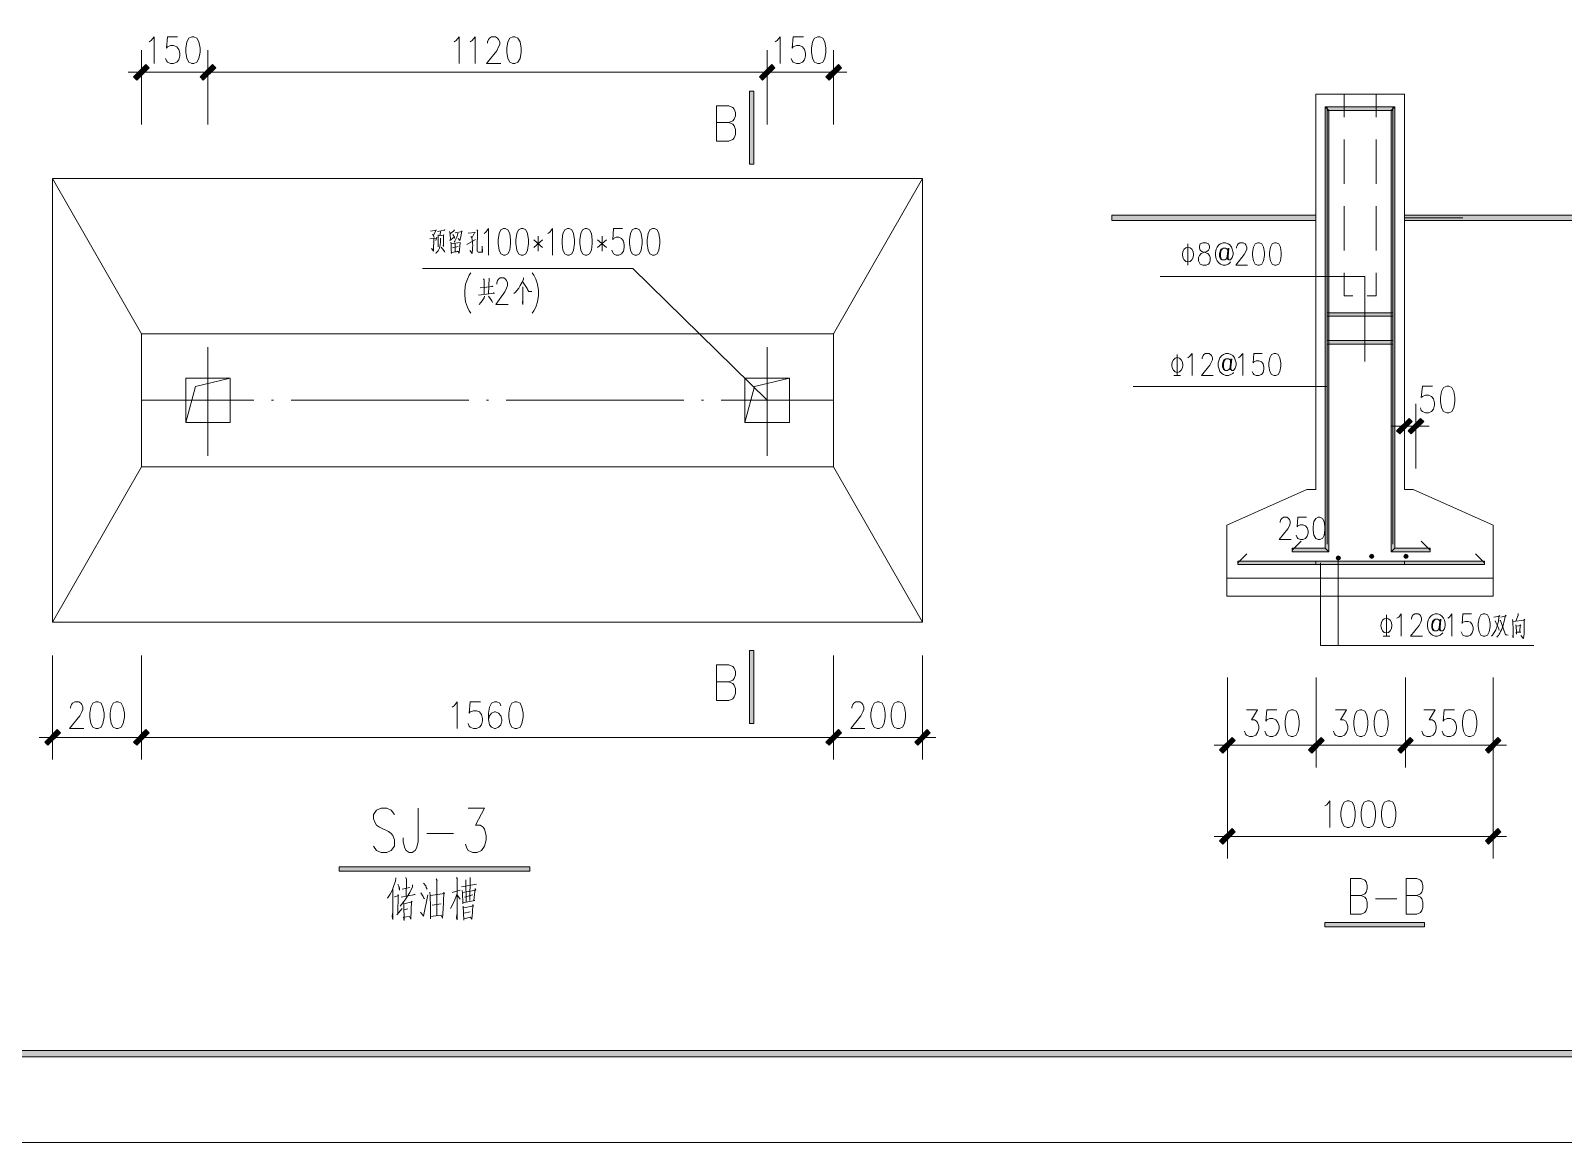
# Model space of a CAD drawing. Header units: millimetres. Extents: x 564 to 880, y 85 to 763.
# Drawn here: x 831.9 to 849.17, y 720.72 to 733.24 of the extents above; entities that cross this region are included whole.
import ezdxf

# ---------------------------------------------------------------- set-up
doc = ezdxf.new("R2010")
doc.units = ezdxf.units.MM

msp = doc.modelspace()

# ---------------------------------------------------------------- hatches: boundary and pattern name
h = msp.add_hatch(color=0)
h.dxf.hatch_style = 2
h.paths.add_polyline_path([(833.098, 732.687), (833.062, 732.722), (833.202, 732.862), (833.238, 732.827)])
h = msp.add_hatch(color=0)
h.dxf.hatch_style = 2
h.paths.add_polyline_path([(833.952, 732.862), (833.988, 732.827), (833.848, 732.687), (833.812, 732.722)])
h = msp.add_hatch(color=0)
h.dxf.hatch_style = 2
h.paths.add_polyline_path([(833.952, 732.862), (833.988, 732.827), (833.848, 732.687), (833.812, 732.722)])
h = msp.add_hatch(color=0)
h.dxf.hatch_style = 2
h.paths.add_polyline_path([(840.147, 732.687), (840.112, 732.722), (840.252, 732.862), (840.287, 732.827)])
h = msp.add_hatch(color=0)
h.dxf.hatch_style = 2
h.paths.add_polyline_path([(840.147, 732.687), (840.112, 732.722), (840.252, 732.862), (840.287, 732.827)])
h = msp.add_hatch(color=0)
h.dxf.hatch_style = 2
h.paths.add_polyline_path([(841.002, 732.862), (841.037, 732.827), (840.897, 732.687), (840.862, 732.722)])
h = msp.add_hatch(color=0)
h.dxf.hatch_style = 2
h.paths.add_polyline_path([(840.05, 731.74), (840, 731.74), (840, 732.561), (840.05, 732.561)])
h = msp.add_hatch(color=0)
h.dxf.hatch_style = 2
h.paths.add_polyline_path([(847.25, 732.385), (847.25, 732.345), (846.527, 732.345), (846.487, 732.385)])
h = msp.add_hatch(color=0)
h.dxf.hatch_style = 2
h.paths.add_polyline_path([(846.487, 732.385), (846.527, 732.345), (846.527, 727.373), (846.487, 727.413)])
h = msp.add_hatch(color=0)
h.dxf.hatch_style = 2
h.paths.add_polyline_path([(847.27, 732.385), (847.23, 732.345), (846.507, 732.345), (846.507, 732.385)])
h = msp.add_hatch(color=0)
h.dxf.hatch_style = 2
h.paths.add_polyline_path([(847.27, 727.413), (847.23, 727.373), (847.23, 732.345), (847.27, 732.385)])
h = msp.add_hatch(color=0)
h.dxf.hatch_style = 2
h.paths.add_polyline_path([(844.083, 731.105), (844.083, 731.165), (846.379, 731.165), (846.379, 731.105)])
h = msp.add_hatch(color=0)
h.dxf.hatch_style = 2
h.paths.add_polyline_path([(847.379, 731.105), (847.379, 731.165), (851.931, 731.165), (851.931, 731.105)])
h = msp.add_hatch(color=0)
h.dxf.hatch_style = 2
h.paths.add_polyline_path([(846.507, 730.027), (846.507, 730.067), (847.25, 730.067), (847.25, 730.027)])
h = msp.add_hatch(color=0)
h.dxf.hatch_style = 2
h.paths.add_polyline_path([(846.507, 729.713), (846.507, 729.754), (847.25, 729.754), (847.25, 729.713)])
h = msp.add_hatch(color=0)
h.dxf.hatch_style = 2
h.paths.add_polyline_path([(847.326, 728.701), (847.291, 728.736), (847.431, 728.876), (847.466, 728.841)])
h = msp.add_hatch(color=0)
h.dxf.hatch_style = 2
h.paths.add_polyline_path([(847.56, 728.876), (847.596, 728.841), (847.455, 728.701), (847.42, 728.736)])
h = msp.add_hatch(color=0)
h.dxf.hatch_style = 2
h.paths.add_polyline_path([(846.487, 727.413), (846.527, 727.373), (846.113, 727.373), (846.113, 727.413)])
h = msp.add_hatch(color=0)
h.dxf.hatch_style = 2
h.paths.add_polyline_path([(847.668, 727.413), (847.668, 727.373), (847.23, 727.373), (847.27, 727.413)])
h = msp.add_hatch(color=0)
h.dxf.hatch_style = 2
h.paths.add_polyline_path([(845.503, 727.23), (845.503, 727.269), (847.379, 727.269), (847.379, 727.23)])
h = msp.add_hatch(color=0)
h.dxf.hatch_style = 2
h.paths.add_polyline_path([(846.379, 727.23), (846.379, 727.269), (848.28, 727.269), (848.28, 727.23)])
h = msp.add_hatch(color=0)
h.dxf.hatch_style = 2
h.paths.add_polyline_path([(846.616, 727.322), (846.609, 727.304), (846.633, 727.304)])
h = msp.add_hatch(color=0)
h.dxf.hatch_style = 2
h.paths.add_polyline_path([(846.609, 727.304), (846.616, 727.286), (846.634, 727.303)])
h = msp.add_hatch(color=0)
h.dxf.hatch_style = 2
h.paths.add_polyline_path([(846.634, 727.329), (846.616, 727.322), (846.634, 727.304)])
h = msp.add_hatch(color=0)
h.dxf.hatch_style = 2
h.paths.add_polyline_path([(846.616, 727.286), (846.634, 727.279), (846.634, 727.303)])
h = msp.add_hatch(color=0)
h.dxf.hatch_style = 2
h.paths.add_polyline_path([(846.651, 727.322), (846.634, 727.329), (846.634, 727.304)])
h = msp.add_hatch(color=0)
h.dxf.hatch_style = 2
h.paths.add_polyline_path([(846.659, 727.304), (846.651, 727.322), (846.634, 727.304)])
h = msp.add_hatch(color=0)
h.dxf.hatch_style = 2
h.paths.add_polyline_path([(846.651, 727.286), (846.659, 727.304), (846.634, 727.304)])
h = msp.add_hatch(color=0)
h.dxf.hatch_style = 2
h.paths.add_polyline_path([(846.634, 727.279), (846.651, 727.286), (846.634, 727.303)])
h = msp.add_hatch(color=0)
h.dxf.hatch_style = 2
h.paths.add_polyline_path([(846.992, 727.34), (846.985, 727.323), (847.01, 727.323)])
h = msp.add_hatch(color=0)
h.dxf.hatch_style = 2
h.paths.add_polyline_path([(846.985, 727.323), (846.992, 727.305), (847.01, 727.322)])
h = msp.add_hatch(color=0)
h.dxf.hatch_style = 2
h.paths.add_polyline_path([(847.01, 727.348), (846.992, 727.34), (847.01, 727.323)])
h = msp.add_hatch(color=0)
h.dxf.hatch_style = 2
h.paths.add_polyline_path([(846.992, 727.305), (847.01, 727.298), (847.01, 727.322)])
h = msp.add_hatch(color=0)
h.dxf.hatch_style = 2
h.paths.add_polyline_path([(847.027, 727.34), (847.01, 727.348), (847.01, 727.323)])
h = msp.add_hatch(color=0)
h.dxf.hatch_style = 2
h.paths.add_polyline_path([(847.035, 727.323), (847.027, 727.34), (847.01, 727.323)])
h = msp.add_hatch(color=0)
h.dxf.hatch_style = 2
h.paths.add_polyline_path([(847.027, 727.305), (847.035, 727.323), (847.01, 727.323)])
h = msp.add_hatch(color=0)
h.dxf.hatch_style = 2
h.paths.add_polyline_path([(847.01, 727.298), (847.027, 727.305), (847.01, 727.322)])
h = msp.add_hatch(color=0)
h.dxf.hatch_style = 2
h.paths.add_polyline_path([(847.378, 727.34), (847.371, 727.323), (847.395, 727.323)])
h = msp.add_hatch(color=0)
h.dxf.hatch_style = 2
h.paths.add_polyline_path([(847.371, 727.323), (847.378, 727.305), (847.395, 727.322)])
h = msp.add_hatch(color=0)
h.dxf.hatch_style = 2
h.paths.add_polyline_path([(847.396, 727.348), (847.378, 727.34), (847.395, 727.323)])
h = msp.add_hatch(color=0)
h.dxf.hatch_style = 2
h.paths.add_polyline_path([(847.378, 727.305), (847.396, 727.298), (847.396, 727.322)])
h = msp.add_hatch(color=0)
h.dxf.hatch_style = 2
h.paths.add_polyline_path([(847.414, 727.34), (847.396, 727.348), (847.396, 727.323)])
h = msp.add_hatch(color=0)
h.dxf.hatch_style = 2
h.paths.add_polyline_path([(847.421, 727.323), (847.414, 727.34), (847.396, 727.323)])
h = msp.add_hatch(color=0)
h.dxf.hatch_style = 2
h.paths.add_polyline_path([(847.414, 727.305), (847.421, 727.323), (847.396, 727.323)])
h = msp.add_hatch(color=0)
h.dxf.hatch_style = 2
h.paths.add_polyline_path([(847.396, 727.298), (847.414, 727.305), (847.396, 727.322)])
h = msp.add_hatch(color=0)
h.dxf.hatch_style = 2
h.paths.add_polyline_path([(840.05, 725.441), (840, 725.441), (840, 726.262), (840.05, 726.262)])
h = msp.add_hatch(color=0)
h.dxf.hatch_style = 2
h.paths.add_polyline_path([(832.203, 725.37), (832.238, 725.335), (832.098, 725.195), (832.062, 725.23)])
h = msp.add_hatch(color=0)
h.dxf.hatch_style = 2
h.paths.add_polyline_path([(833.202, 725.37), (833.238, 725.335), (833.098, 725.195), (833.062, 725.23)])
h = msp.add_hatch(color=0)
h.dxf.hatch_style = 2
h.paths.add_polyline_path([(833.098, 725.195), (833.062, 725.23), (833.202, 725.37), (833.238, 725.335)])
h = msp.add_hatch(color=0)
h.dxf.hatch_style = 2
h.paths.add_polyline_path([(840.897, 725.195), (840.862, 725.23), (841.002, 725.37), (841.037, 725.335)])
h = msp.add_hatch(color=0)
h.dxf.hatch_style = 2
h.paths.add_polyline_path([(841.002, 725.37), (841.037, 725.335), (840.897, 725.195), (840.862, 725.23)])
h = msp.add_hatch(color=0)
h.dxf.hatch_style = 2
h.paths.add_polyline_path([(841.897, 725.195), (841.862, 725.23), (842.002, 725.37), (842.037, 725.335)])
h = msp.add_hatch(color=0)
h.dxf.hatch_style = 2
h.paths.add_polyline_path([(845.437, 725.282), (845.472, 725.247), (845.332, 725.107), (845.297, 725.142)])
h = msp.add_hatch(color=0)
h.dxf.hatch_style = 2
h.paths.add_polyline_path([(846.334, 725.107), (846.299, 725.142), (846.439, 725.282), (846.474, 725.247)])
h = msp.add_hatch(color=0)
h.dxf.hatch_style = 2
h.paths.add_polyline_path([(846.439, 725.282), (846.474, 725.247), (846.334, 725.107), (846.299, 725.142)])
h = msp.add_hatch(color=0)
h.dxf.hatch_style = 2
h.paths.add_polyline_path([(847.442, 725.282), (847.478, 725.247), (847.338, 725.107), (847.303, 725.142)])
h = msp.add_hatch(color=0)
h.dxf.hatch_style = 2
h.paths.add_polyline_path([(847.338, 725.107), (847.303, 725.142), (847.442, 725.282), (847.478, 725.247)])
h = msp.add_hatch(color=0)
h.dxf.hatch_style = 2
h.paths.add_polyline_path([(848.326, 725.107), (848.291, 725.142), (848.431, 725.282), (848.466, 725.247)])
h = msp.add_hatch(color=0)
h.dxf.hatch_style = 2
h.paths.add_polyline_path([(845.437, 724.255), (845.472, 724.22), (845.332, 724.08), (845.297, 724.116)])
h = msp.add_hatch(color=0)
h.dxf.hatch_style = 2
h.paths.add_polyline_path([(848.326, 724.08), (848.291, 724.116), (848.431, 724.255), (848.466, 724.22)])
h = msp.add_hatch(color=0)
h.dxf.hatch_style = 2
h.paths.add_polyline_path([(835.379, 723.776), (835.379, 723.826), (837.526, 723.826), (837.526, 723.776)])
h = msp.add_hatch(color=0)
h.dxf.hatch_style = 2
h.paths.add_polyline_path([(846.483, 723.147), (846.483, 723.197), (847.606, 723.197), (847.606, 723.147)])
h = msp.add_hatch(color=0)
h.dxf.hatch_style = 2
h.paths.add_polyline_path([(822.943, 721.686), (823.014, 721.756), (878.839, 721.756), (878.908, 721.686)])

# ---------------------------------------------------------------- linework, layer by layer
at = {"color": 0, "lineweight": 0}
for points in [[(820.479, 720.721), (879.873, 720.721), (879.873, 762.718), (820.479, 762.718)], [(833.719, 733.175), (833.685, 733.16), (833.662, 733.117), (833.651, 733.046), (833.651, 733.003), (833.662, 732.932), (833.685, 732.889), (833.719, 732.875), (833.742, 732.875), (833.776, 732.889), (833.799, 732.932), (833.811, 733.003), (833.811, 733.046), (833.799, 733.117), (833.776, 733.16), (833.742, 733.175)], [(837.335, 733.175), (837.301, 733.16), (837.278, 733.117), (837.267, 733.046), (837.267, 733.003), (837.278, 732.932), (837.301, 732.889), (837.335, 732.875), (837.358, 732.875), (837.393, 732.889), (837.416, 732.932), (837.427, 733.003), (837.427, 733.046), (837.416, 733.117), (837.393, 733.16), (837.358, 733.175)], [(840.769, 733.175), (840.734, 733.16), (840.711, 733.117), (840.7, 733.046), (840.7, 733.003), (840.711, 732.932), (840.734, 732.889), (840.769, 732.875), (840.792, 732.875), (840.826, 732.889), (840.848, 732.932), (840.86, 733.003), (840.86, 733.046), (840.848, 733.117), (840.826, 733.16), (840.792, 733.175)], [(833.098, 732.687), (833.062, 732.722), (833.202, 732.862), (833.238, 732.827)], [(833.952, 732.862), (833.988, 732.827), (833.848, 732.687), (833.812, 732.722)], [(833.952, 732.862), (833.988, 732.827), (833.848, 732.687), (833.812, 732.722)], [(840.147, 732.687), (840.112, 732.722), (840.252, 732.862), (840.287, 732.827)], [(840.147, 732.687), (840.112, 732.722), (840.252, 732.862), (840.287, 732.827)], [(841.002, 732.862), (841.037, 732.827), (840.897, 732.687), (840.862, 732.722)], [(840.05, 731.74), (840, 731.74), (840, 732.561), (840.05, 732.561)], [(847.25, 732.385), (847.25, 732.345), (846.527, 732.345), (846.487, 732.385)], [(846.487, 732.385), (846.527, 732.345), (846.527, 727.373), (846.487, 727.413)], [(847.27, 732.385), (847.23, 732.345), (846.507, 732.345), (846.507, 732.385)], [(847.27, 727.413), (847.23, 727.373), (847.23, 732.345), (847.27, 732.385)], [(844.083, 731.105), (844.083, 731.165), (846.379, 731.165), (846.379, 731.105)], [(847.379, 731.105), (847.379, 731.165), (851.931, 731.165), (851.931, 731.105)], [(837.23, 731.016), (837.2, 731.002), (837.18, 730.959), (837.17, 730.888), (837.17, 730.845), (837.18, 730.773), (837.2, 730.73), (837.23, 730.716), (837.25, 730.716), (837.28, 730.73), (837.3, 730.773), (837.31, 730.845), (837.31, 730.888), (837.3, 730.959), (837.28, 731.002), (837.25, 731.016)], [(837.43, 731.016), (837.4, 731.002), (837.38, 730.959), (837.37, 730.888), (837.37, 730.845), (837.38, 730.773), (837.4, 730.73), (837.43, 730.716), (837.45, 730.716), (837.48, 730.73), (837.5, 730.773), (837.51, 730.845), (837.51, 730.888), (837.5, 730.959), (837.48, 731.002), (837.45, 731.016)], [(837.95, 731.016), (837.92, 731.002), (837.9, 730.959), (837.89, 730.888), (837.89, 730.845), (837.9, 730.773), (837.92, 730.73), (837.95, 730.716), (837.97, 730.716), (838, 730.73), (838.02, 730.773), (838.03, 730.845), (838.03, 730.888), (838.02, 730.959), (838, 731.002), (837.97, 731.016)], [(838.15, 731.016), (838.12, 731.002), (838.1, 730.959), (838.09, 730.888), (838.09, 730.845), (838.1, 730.773), (838.12, 730.73), (838.15, 730.716), (838.17, 730.716), (838.2, 730.73), (838.22, 730.773), (838.23, 730.845), (838.23, 730.888), (838.22, 730.959), (838.2, 731.002), (838.17, 731.016)], [(838.71, 731.016), (838.68, 731.002), (838.66, 730.959), (838.65, 730.888), (838.65, 730.845), (838.66, 730.773), (838.68, 730.73), (838.71, 730.716), (838.73, 730.716), (838.76, 730.73), (838.78, 730.773), (838.79, 730.845), (838.79, 730.888), (838.78, 730.959), (838.76, 731.002), (838.73, 731.016)], [(838.91, 731.016), (838.88, 731.002), (838.86, 730.959), (838.85, 730.888), (838.85, 730.845), (838.86, 730.773), (838.88, 730.73), (838.91, 730.716), (838.93, 730.716), (838.96, 730.73), (838.98, 730.773), (838.99, 730.845), (838.99, 730.888), (838.98, 730.959), (838.96, 731.002), (838.93, 731.016)], [(845.107, 730.853), (845.078, 730.842), (845.069, 730.818), (845.069, 730.794), (845.078, 730.77), (845.097, 730.758), (845.135, 730.746), (845.164, 730.735), (845.183, 730.711), (845.192, 730.687), (845.192, 730.651), (845.183, 730.627), (845.173, 730.615), (845.145, 730.604), (845.107, 730.604), (845.078, 730.615), (845.069, 730.627), (845.059, 730.651), (845.059, 730.687), (845.069, 730.711), (845.088, 730.735), (845.116, 730.746), (845.154, 730.758), (845.173, 730.77), (845.183, 730.794), (845.183, 730.818), (845.173, 730.842), (845.145, 730.853)], [(845.726, 730.853), (845.697, 730.842), (845.678, 730.806), (845.669, 730.746), (845.669, 730.711), (845.678, 730.651), (845.697, 730.615), (845.726, 730.604), (845.745, 730.604), (845.773, 730.615), (845.792, 730.651), (845.802, 730.711), (845.802, 730.746), (845.792, 730.806), (845.773, 730.842), (845.745, 730.853)], [(845.916, 730.853), (845.888, 730.842), (845.869, 730.806), (845.859, 730.746), (845.859, 730.711), (845.869, 730.651), (845.888, 730.615), (845.916, 730.604), (845.935, 730.604), (845.964, 730.615), (845.983, 730.651), (845.992, 730.711), (845.992, 730.746), (845.983, 730.806), (845.964, 730.842), (845.935, 730.853)], [(846.507, 730.027), (846.507, 730.067), (847.25, 730.067), (847.25, 730.027)], [(846.507, 729.713), (846.507, 729.754), (847.25, 729.754), (847.25, 729.713)], [(845.91, 729.608), (845.882, 729.596), (845.863, 729.56), (845.853, 729.501), (845.853, 729.465), (845.863, 729.405), (845.882, 729.37), (845.91, 729.358), (845.929, 729.358), (845.958, 729.37), (845.977, 729.405), (845.987, 729.465), (845.987, 729.501), (845.977, 729.56), (845.958, 729.596), (845.929, 729.608)], [(847.855, 729.239), (847.82, 729.224), (847.798, 729.181), (847.786, 729.11), (847.786, 729.067), (847.798, 728.996), (847.82, 728.953), (847.855, 728.939), (847.878, 728.939), (847.912, 728.953), (847.935, 728.996), (847.946, 729.067), (847.946, 729.11), (847.935, 729.181), (847.912, 729.224), (847.878, 729.239)], [(847.326, 728.701), (847.291, 728.736), (847.431, 728.876), (847.466, 728.841)], [(847.56, 728.876), (847.596, 728.841), (847.455, 728.701), (847.42, 728.736)], [(846.407, 727.762), (846.379, 727.75), (846.36, 727.715), (846.35, 727.655), (846.35, 727.619), (846.36, 727.56), (846.379, 727.524), (846.407, 727.512), (846.426, 727.512), (846.455, 727.524), (846.474, 727.56), (846.484, 727.619), (846.484, 727.655), (846.474, 727.715), (846.455, 727.75), (846.426, 727.762)], [(846.487, 727.413), (846.527, 727.373), (846.113, 727.373), (846.113, 727.413)], [(847.668, 727.413), (847.668, 727.373), (847.23, 727.373), (847.27, 727.413)], [(845.503, 727.23), (845.503, 727.269), (847.379, 727.269), (847.379, 727.23)], [(846.379, 727.23), (846.379, 727.269), (848.28, 727.269), (848.28, 727.23)], [(846.616, 727.322), (846.609, 727.304), (846.633, 727.304)], [(846.609, 727.304), (846.616, 727.286), (846.634, 727.303)], [(846.634, 727.329), (846.616, 727.322), (846.634, 727.304)], [(846.616, 727.286), (846.634, 727.279), (846.634, 727.303)], [(846.651, 727.322), (846.634, 727.329), (846.634, 727.304)], [(846.659, 727.304), (846.651, 727.322), (846.634, 727.304)], [(846.651, 727.286), (846.659, 727.304), (846.634, 727.304)], [(846.634, 727.279), (846.651, 727.286), (846.634, 727.303)], [(846.992, 727.34), (846.985, 727.323), (847.01, 727.323)], [(846.985, 727.323), (846.992, 727.305), (847.01, 727.322)], [(847.01, 727.348), (846.992, 727.34), (847.01, 727.323)], [(846.992, 727.305), (847.01, 727.298), (847.01, 727.322)], [(847.027, 727.34), (847.01, 727.348), (847.01, 727.323)], [(847.035, 727.323), (847.027, 727.34), (847.01, 727.323)], [(847.027, 727.305), (847.035, 727.323), (847.01, 727.323)], [(847.01, 727.298), (847.027, 727.305), (847.01, 727.322)], [(847.378, 727.34), (847.371, 727.323), (847.395, 727.323)], [(847.371, 727.323), (847.378, 727.305), (847.395, 727.322)], [(847.396, 727.348), (847.378, 727.34), (847.395, 727.323)], [(847.378, 727.305), (847.396, 727.298), (847.396, 727.322)], [(847.414, 727.34), (847.396, 727.348), (847.396, 727.323)], [(847.421, 727.323), (847.414, 727.34), (847.396, 727.323)], [(847.414, 727.305), (847.421, 727.323), (847.396, 727.323)], [(847.396, 727.298), (847.414, 727.305), (847.396, 727.322)], [(848.266, 726.674), (848.238, 726.662), (848.219, 726.626), (848.209, 726.567), (848.209, 726.531), (848.219, 726.471), (848.238, 726.436), (848.266, 726.424), (848.285, 726.424), (848.314, 726.436), (848.333, 726.471), (848.343, 726.531), (848.343, 726.567), (848.333, 726.626), (848.314, 726.662), (848.285, 726.674)], [(840.05, 725.441), (840, 725.441), (840, 726.262), (840.05, 726.262)], [(832.639, 725.683), (832.604, 725.668), (832.581, 725.625), (832.57, 725.554), (832.57, 725.511), (832.581, 725.44), (832.604, 725.397), (832.639, 725.383), (832.662, 725.383), (832.696, 725.397), (832.718, 725.44), (832.73, 725.511), (832.73, 725.554), (832.718, 725.625), (832.696, 725.668), (832.662, 725.683)], [(832.867, 725.683), (832.833, 725.668), (832.81, 725.625), (832.799, 725.554), (832.799, 725.511), (832.81, 725.44), (832.833, 725.397), (832.867, 725.383), (832.89, 725.383), (832.924, 725.397), (832.947, 725.44), (832.959, 725.511), (832.959, 725.554), (832.947, 725.625), (832.924, 725.668), (832.89, 725.683)], [(837.358, 725.683), (837.324, 725.668), (837.301, 725.625), (837.29, 725.554), (837.29, 725.511), (837.301, 725.44), (837.324, 725.397), (837.358, 725.383), (837.381, 725.383), (837.416, 725.397), (837.438, 725.44), (837.45, 725.511), (837.45, 725.554), (837.438, 725.625), (837.416, 725.668), (837.381, 725.683)], [(841.438, 725.683), (841.404, 725.668), (841.381, 725.625), (841.369, 725.554), (841.369, 725.511), (841.381, 725.44), (841.404, 725.397), (841.438, 725.383), (841.461, 725.383), (841.495, 725.397), (841.518, 725.44), (841.529, 725.511), (841.529, 725.554), (841.518, 725.625), (841.495, 725.668), (841.461, 725.683)], [(841.666, 725.683), (841.632, 725.668), (841.609, 725.625), (841.598, 725.554), (841.598, 725.511), (841.609, 725.44), (841.632, 725.397), (841.666, 725.383), (841.689, 725.383), (841.724, 725.397), (841.747, 725.44), (841.758, 725.511), (841.758, 725.554), (841.747, 725.625), (841.724, 725.668), (841.689, 725.683)], [(846.103, 725.595), (846.068, 725.58), (846.045, 725.537), (846.034, 725.466), (846.034, 725.423), (846.045, 725.352), (846.068, 725.309), (846.103, 725.294), (846.125, 725.294), (846.16, 725.309), (846.183, 725.352), (846.194, 725.423), (846.194, 725.466), (846.183, 725.537), (846.16, 725.58), (846.125, 725.595)], [(846.877, 725.595), (846.842, 725.58), (846.82, 725.537), (846.808, 725.466), (846.808, 725.423), (846.82, 725.352), (846.842, 725.309), (846.877, 725.294), (846.9, 725.294), (846.934, 725.309), (846.957, 725.352), (846.968, 725.423), (846.968, 725.466), (846.957, 725.537), (846.934, 725.58), (846.9, 725.595)], [(847.105, 725.595), (847.071, 725.58), (847.048, 725.537), (847.037, 725.466), (847.037, 725.423), (847.048, 725.352), (847.071, 725.309), (847.105, 725.294), (847.128, 725.294), (847.163, 725.309), (847.186, 725.352), (847.197, 725.423), (847.197, 725.466), (847.186, 725.537), (847.163, 725.58), (847.128, 725.595)], [(848.102, 725.595), (848.067, 725.58), (848.044, 725.537), (848.033, 725.466), (848.033, 725.423), (848.044, 725.352), (848.067, 725.309), (848.102, 725.294), (848.124, 725.294), (848.159, 725.309), (848.182, 725.352), (848.193, 725.423), (848.193, 725.466), (848.182, 725.537), (848.159, 725.58), (848.124, 725.595)], [(832.203, 725.37), (832.238, 725.335), (832.098, 725.195), (832.062, 725.23)], [(833.202, 725.37), (833.238, 725.335), (833.098, 725.195), (833.062, 725.23)], [(833.098, 725.195), (833.062, 725.23), (833.202, 725.37), (833.238, 725.335)], [(840.897, 725.195), (840.862, 725.23), (841.002, 725.37), (841.037, 725.335)], [(841.002, 725.37), (841.037, 725.335), (840.897, 725.195), (840.862, 725.23)], [(841.897, 725.195), (841.862, 725.23), (842.002, 725.37), (842.037, 725.335)], [(845.437, 725.282), (845.472, 725.247), (845.332, 725.107), (845.297, 725.142)], [(846.334, 725.107), (846.299, 725.142), (846.439, 725.282), (846.474, 725.247)], [(846.439, 725.282), (846.474, 725.247), (846.334, 725.107), (846.299, 725.142)], [(847.442, 725.282), (847.478, 725.247), (847.338, 725.107), (847.303, 725.142)], [(847.338, 725.107), (847.303, 725.142), (847.442, 725.282), (847.478, 725.247)], [(848.326, 725.107), (848.291, 725.142), (848.431, 725.282), (848.466, 725.247)], [(846.733, 724.568), (846.699, 724.553), (846.676, 724.511), (846.664, 724.439), (846.664, 724.396), (846.676, 724.325), (846.699, 724.282), (846.733, 724.268), (846.756, 724.268), (846.79, 724.282), (846.813, 724.325), (846.825, 724.396), (846.825, 724.439), (846.813, 724.511), (846.79, 724.553), (846.756, 724.568)], [(846.962, 724.568), (846.927, 724.553), (846.904, 724.511), (846.893, 724.439), (846.893, 724.396), (846.904, 724.325), (846.927, 724.282), (846.962, 724.268), (846.985, 724.268), (847.019, 724.282), (847.041, 724.325), (847.053, 724.396), (847.053, 724.439), (847.041, 724.511), (847.019, 724.553), (846.985, 724.568)], [(847.19, 724.568), (847.156, 724.553), (847.133, 724.511), (847.122, 724.439), (847.122, 724.396), (847.133, 724.325), (847.156, 724.282), (847.19, 724.268), (847.213, 724.268), (847.247, 724.282), (847.27, 724.325), (847.281, 724.396), (847.281, 724.439), (847.27, 724.511), (847.247, 724.553), (847.213, 724.568)], [(845.437, 724.255), (845.472, 724.22), (845.332, 724.08), (845.297, 724.116)], [(848.326, 724.08), (848.291, 724.116), (848.431, 724.255), (848.466, 724.22)], [(835.379, 723.776), (835.379, 723.826), (837.526, 723.826), (837.526, 723.776)], [(846.483, 723.147), (846.483, 723.197), (847.606, 723.197), (847.606, 723.147)], [(822.943, 721.686), (823.014, 721.756), (878.839, 721.756), (878.908, 721.686)]]:
    msp.add_lwpolyline(points, close=True, dxfattribs=at)
for points in [[(833.239, 733.117), (833.262, 733.132), (833.296, 733.175), (833.296, 732.875)], [(833.559, 733.175), (833.445, 733.175), (833.434, 733.046), (833.445, 733.06), (833.479, 733.075), (833.513, 733.075), (833.548, 733.06), (833.571, 733.032), (833.582, 732.989), (833.582, 732.96), (833.571, 732.917), (833.548, 732.889), (833.513, 732.875), (833.479, 732.875), (833.445, 732.889), (833.434, 732.903), (833.422, 732.932)], [(836.673, 733.117), (836.695, 733.132), (836.73, 733.175), (836.73, 732.875)], [(836.856, 733.117), (836.878, 733.132), (836.912, 733.175), (836.912, 732.875)], [(837.05, 733.103), (837.05, 733.117), (837.061, 733.146), (837.072, 733.16), (837.095, 733.175), (837.141, 733.175), (837.164, 733.16), (837.175, 733.146), (837.187, 733.117), (837.187, 733.089), (837.175, 733.06), (837.153, 733.017), (837.038, 732.875), (837.198, 732.875)], [(840.289, 733.117), (840.311, 733.132), (840.346, 733.175), (840.346, 732.875)], [(840.609, 733.175), (840.494, 733.175), (840.483, 733.046), (840.494, 733.06), (840.529, 733.075), (840.563, 733.075), (840.597, 733.06), (840.62, 733.032), (840.632, 732.989), (840.632, 732.96), (840.62, 732.917), (840.597, 732.889), (840.563, 732.875), (840.529, 732.875), (840.494, 732.889), (840.483, 732.903), (840.471, 732.932)], [(833.15, 732.187), (833.15, 733.024)], [(833.9, 732.187), (833.9, 733.024)], [(833.9, 732.187), (833.9, 733.024)], [(840.199, 732.187), (840.199, 733.024)], [(840.199, 732.187), (840.199, 733.024)], [(840.949, 732.187), (840.949, 733.024)], [(833, 732.775), (833.3, 732.775)], [(833.15, 732.775), (833.9, 732.775)], [(834.05, 732.775), (833.75, 732.775)], [(834.05, 732.775), (833.75, 732.775)], [(833.901, 732.775), (840.198, 732.775)], [(833.901, 732.775), (833.902, 732.775)], [(840.05, 732.775), (840.349, 732.775)], [(840.05, 732.775), (840.349, 732.775)], [(840.198, 732.775), (840.197, 732.775)], [(840.199, 732.775), (840.949, 732.775)], [(841.099, 732.775), (840.799, 732.775)], [(840.95, 732.775), (840.952, 732.775)], [(846.379, 732.527), (846.379, 728.074)], [(846.379, 732.527), (846.379, 728.074)], [(846.379, 732.527), (847.379, 732.527)], [(846.379, 732.527), (847.379, 732.527)], [(846.699, 732.527), (846.699, 732.268)], [(847.059, 732.527), (847.059, 732.268)], [(847.379, 732.527), (847.379, 728.074)], [(847.379, 732.527), (847.379, 728.074)], [(839.631, 731.999), (839.631, 732.399), (839.768, 732.399), (839.814, 732.38), (839.829, 732.361), (839.844, 732.322), (839.844, 732.285), (839.829, 732.247), (839.814, 732.227), (839.768, 732.208)], [(846.507, 732.365), (846.507, 727.459)], [(847.25, 732.365), (847.25, 727.459)], [(839.631, 732.208), (839.768, 732.208), (839.814, 732.189), (839.829, 732.17), (839.844, 732.132), (839.844, 732.075), (839.829, 732.037), (839.814, 732.018), (839.768, 731.999), (839.631, 731.999)], [(846.699, 732.017), (846.699, 731.517)], [(847.059, 732.017), (847.059, 731.517)], [(841.949, 731.58), (832.15, 731.58)], [(832.15, 731.58), (832.15, 726.581)], [(833.15, 729.83), (832.15, 731.58)], [(840.949, 729.83), (841.949, 731.58)], [(841.949, 726.581), (841.949, 731.58)], [(846.699, 731.267), (846.699, 730.766)], [(847.059, 731.267), (847.059, 730.766)], [(847.379, 731.135), (848.035, 731.135)], [(836.399, 730.898), (836.473, 730.907)], [(836.409, 730.985), (836.473, 730.995), (836.47, 731), (836.442, 730.936)], [(836.445, 730.905), (836.443, 730.761), (836.42, 730.789), (836.443, 730.768)], [(836.43, 730.952), (836.445, 730.926), (836.447, 730.915)], [(836.48, 730.917), (836.466, 730.879)], [(836.521, 730.905), (836.519, 730.86), (836.517, 730.832), (836.514, 730.811), (836.509, 730.792), (836.503, 730.778), (836.493, 730.764), (836.483, 730.752), (836.473, 730.74), (836.466, 730.735)], [(836.486, 730.983), (836.57, 730.997), (836.566, 731), (836.557, 730.995)], [(836.493, 730.943), (836.495, 730.926), (836.495, 730.808), (836.493, 730.82), (836.495, 730.827)], [(836.495, 730.931), (836.498, 730.931), (836.559, 730.941), (836.554, 730.945), (836.553, 730.813), (836.549, 730.823), (836.553, 730.837)], [(836.517, 730.988), (836.521, 730.974), (836.514, 730.934)], [(836.676, 731.002), (836.67, 730.99), (836.628, 730.957), (836.623, 730.983), (836.628, 730.96), (836.632, 730.884), (836.627, 730.879), (836.675, 730.919)], [(836.66, 730.948), (836.676, 730.919), (836.678, 730.912), (836.68, 730.903)], [(836.714, 730.964), (836.716, 730.955), (836.703, 730.919), (836.693, 730.896), (836.683, 730.874), (836.675, 730.86)], [(836.686, 730.966), (836.766, 730.981), (836.761, 730.988), (836.756, 730.962), (836.749, 730.926), (836.746, 730.907), (836.741, 730.891), (836.738, 730.882), (836.736, 730.879), (836.718, 730.903), (836.736, 730.882)], [(836.817, 730.834), (836.916, 730.891)], [(836.83, 730.962), (836.911, 730.969), (836.906, 730.974), (836.873, 730.907), (836.868, 730.917), (836.863, 730.926)], [(836.873, 730.907), (836.876, 730.891), (836.881, 730.867), (836.881, 730.846), (836.883, 730.825), (836.881, 730.801), (836.881, 730.782), (836.88, 730.766), (836.878, 730.749), (836.876, 730.737), (836.875, 730.733), (836.852, 730.768), (836.875, 730.737)], [(836.931, 731.002), (836.939, 730.99), (836.938, 730.993), (836.933, 730.787), (836.933, 730.77), (836.934, 730.759), (836.938, 730.754), (836.943, 730.749), (836.953, 730.747), (836.982, 730.749), (836.989, 730.749), (836.992, 730.752), (836.989, 730.818), (836.989, 730.749)], [(837.011, 730.959), (837.031, 730.973), (837.06, 731.016), (837.06, 730.716)], [(837.57, 730.888), (837.67, 730.802)], [(837.67, 730.888), (837.57, 730.802)], [(837.62, 730.93), (837.62, 730.759)], [(837.73, 730.959), (837.75, 730.973), (837.78, 731.016), (837.78, 730.716)], [(838.29, 730.888), (838.39, 730.802)], [(838.39, 730.888), (838.29, 730.802)], [(838.34, 730.93), (838.34, 730.759)], [(838.57, 731.016), (838.47, 731.016), (838.46, 730.888), (838.47, 730.902), (838.5, 730.916), (838.53, 730.916), (838.56, 730.902), (838.58, 730.873), (838.59, 730.83), (838.59, 730.802), (838.58, 730.759), (838.56, 730.73), (838.53, 730.716), (838.5, 730.716), (838.47, 730.73), (838.46, 730.745), (838.45, 730.773)], [(836.527, 730.806), (836.557, 730.768), (836.564, 730.756), (836.567, 730.747), (836.556, 730.77)], [(836.635, 730.86), (836.64, 730.844), (836.642, 730.778), (836.643, 730.733), (836.64, 730.745), (836.719, 730.756), (836.713, 730.759), (836.695, 730.754)], [(836.64, 730.841), (836.741, 730.858), (836.729, 730.737), (836.719, 730.756)], [(836.655, 730.799), (836.718, 730.811)], [(836.685, 730.754), (836.686, 730.846)], [(844.94, 730.842), (844.94, 730.604)], [(845.392, 730.794), (845.383, 730.699), (845.383, 730.675), (845.402, 730.663), (845.421, 730.663), (845.44, 730.687), (845.45, 730.722), (845.45, 730.746), (845.44, 730.782), (845.43, 730.806), (845.411, 730.83), (845.392, 730.842), (845.364, 730.853), (845.335, 730.853), (845.307, 730.842), (845.288, 730.83), (845.269, 730.806), (845.259, 730.782), (845.25, 730.746), (845.25, 730.711), (845.259, 730.675), (845.269, 730.651), (845.288, 730.627), (845.307, 730.615), (845.335, 730.604), (845.364, 730.604), (845.392, 730.615), (845.411, 730.627), (845.421, 730.639)], [(845.392, 730.758), (845.383, 730.782), (845.364, 730.794), (845.335, 730.794), (845.316, 730.782), (845.307, 730.77), (845.297, 730.735), (845.297, 730.699), (845.307, 730.675), (845.326, 730.663), (845.354, 730.663), (845.373, 730.675), (845.383, 730.699)], [(845.335, 730.794), (845.316, 730.77), (845.307, 730.735), (845.307, 730.699), (845.316, 730.675), (845.326, 730.663)], [(845.402, 730.794), (845.392, 730.699), (845.392, 730.675), (845.402, 730.663)], [(845.488, 730.794), (845.488, 730.806), (845.497, 730.83), (845.507, 730.842), (845.526, 730.853), (845.564, 730.853), (845.583, 730.842), (845.592, 730.83), (845.602, 730.806), (845.602, 730.782), (845.592, 730.758), (845.573, 730.722), (845.478, 730.604), (845.611, 730.604)], [(836.317, 730.564), (838.685, 730.564)], [(840.199, 729.081), (838.685, 730.564)], [(836.863, 730.517), (836.843, 730.488), (836.823, 730.446), (836.803, 730.388), (836.793, 730.317), (836.793, 730.26), (836.803, 730.188), (836.823, 730.131), (836.843, 730.088), (836.863, 730.06)], [(836.968, 730.346), (837.11, 730.363), (837.105, 730.365), (837.094, 730.363)], [(837.006, 730.45), (837.011, 730.436), (837.012, 730.276)], [(837.068, 730.457), (837.062, 730.28)], [(837.153, 730.388), (837.153, 730.403), (837.163, 730.431), (837.173, 730.446), (837.193, 730.459), (837.233, 730.459), (837.253, 730.446), (837.263, 730.431), (837.273, 730.403), (837.273, 730.374), (837.263, 730.345), (837.243, 730.302), (837.143, 730.16), (837.283, 730.16)], [(837.454, 730.459), (837.454, 730.446), (837.439, 730.41), (837.419, 730.372), (837.401, 730.344), (837.381, 730.318), (837.364, 730.299), (837.346, 730.282)], [(837.444, 730.417), (837.465, 730.386), (837.495, 730.339), (837.513, 730.306), (837.55, 730.304), (837.513, 730.311), (837.5, 730.327)], [(837.447, 730.36), (837.447, 730.249), (837.446, 730.16), (837.444, 730.179), (837.447, 730.219)], [(837.553, 730.517), (837.573, 730.488), (837.593, 730.446), (837.613, 730.388), (837.623, 730.317), (837.623, 730.26), (837.613, 730.188), (837.593, 730.131), (837.573, 730.088), (837.553, 730.06)], [(844.628, 730.476), (846.933, 730.476)], [(846.699, 730.516), (846.699, 730.256)], [(846.933, 730.476), (846.933, 729.516)], [(847.059, 730.516), (847.059, 730.256)], [(836.948, 730.266), (837.128, 730.287), (837.12, 730.29), (837.11, 730.285)], [(837.016, 730.252), (837.011, 730.235), (836.991, 730.2), (836.974, 730.181), (836.956, 730.16)], [(837.059, 730.252), (837.097, 730.202), (837.105, 730.183)], [(846.699, 730.256), (846.799, 730.256)], [(846.959, 730.256), (847.059, 730.256)], [(833.15, 729.83), (840.949, 729.83)], [(833.15, 728.331), (833.15, 729.83)], [(840.949, 729.83), (840.949, 728.331)], [(833.9, 728.454), (833.9, 729.677)], [(840.199, 729.677), (840.199, 728.454)], [(844.82, 729.596), (844.82, 729.358)], [(844.939, 729.56), (844.958, 729.572), (844.987, 729.608), (844.987, 729.358)], [(845.101, 729.548), (845.101, 729.56), (845.11, 729.584), (845.12, 729.596), (845.139, 729.608), (845.177, 729.608), (845.196, 729.596), (845.206, 729.584), (845.215, 729.56), (845.215, 729.536), (845.206, 729.512), (845.187, 729.477), (845.091, 729.358), (845.225, 729.358)], [(845.425, 729.548), (845.415, 729.453), (845.415, 729.429), (845.434, 729.417), (845.453, 729.417), (845.473, 729.441), (845.482, 729.477), (845.482, 729.501), (845.473, 729.536), (845.463, 729.56), (845.444, 729.584), (845.425, 729.596), (845.396, 729.608), (845.368, 729.608), (845.339, 729.596), (845.32, 729.584), (845.301, 729.56), (845.291, 729.536), (845.282, 729.501), (845.282, 729.465), (845.291, 729.429), (845.301, 729.405), (845.32, 729.381), (845.339, 729.37), (845.368, 729.358), (845.396, 729.358), (845.425, 729.37), (845.444, 729.381), (845.453, 729.394)], [(845.425, 729.512), (845.415, 729.536), (845.396, 729.548), (845.368, 729.548), (845.349, 729.536), (845.339, 729.525), (845.329, 729.489), (845.329, 729.453), (845.339, 729.429), (845.358, 729.417), (845.387, 729.417), (845.406, 729.429), (845.415, 729.453)], [(845.368, 729.548), (845.349, 729.525), (845.339, 729.489), (845.339, 729.453), (845.349, 729.429), (845.358, 729.417)], [(845.434, 729.548), (845.425, 729.453), (845.425, 729.429), (845.434, 729.417)], [(845.51, 729.56), (845.529, 729.572), (845.558, 729.608), (845.558, 729.358)], [(845.777, 729.608), (845.682, 729.608), (845.673, 729.501), (845.682, 729.512), (845.71, 729.525), (845.739, 729.525), (845.768, 729.512), (845.787, 729.489), (845.796, 729.453), (845.796, 729.429), (845.787, 729.394), (845.768, 729.37), (845.739, 729.358), (845.71, 729.358), (845.682, 729.37), (845.673, 729.381), (845.663, 729.405)], [(833.65, 729.331), (833.65, 728.831)], [(834.15, 729.331), (833.65, 729.331)], [(833.759, 729.235), (834.15, 729.331)], [(834.15, 728.831), (834.15, 729.331)], [(840.45, 729.331), (839.949, 729.331)], [(839.949, 729.331), (839.949, 728.831)], [(840.058, 729.235), (840.45, 729.331)], [(840.45, 728.831), (840.45, 729.331)], [(844.782, 729.358), (844.858, 729.358)], [(833.65, 728.831), (833.759, 729.235)], [(839.949, 728.831), (840.058, 729.235)], [(844.323, 729.235), (846.507, 729.235)], [(847.695, 729.239), (847.581, 729.239), (847.569, 729.11), (847.581, 729.124), (847.615, 729.139), (847.649, 729.139), (847.683, 729.124), (847.706, 729.096), (847.718, 729.053), (847.718, 729.024), (847.706, 728.981), (847.683, 728.953), (847.649, 728.939), (847.615, 728.939), (847.581, 728.953), (847.569, 728.967), (847.558, 728.996)], [(833.15, 729.081), (834.417, 729.081)], [(834.618, 729.081), (834.638, 729.081)], [(834.838, 729.081), (836.839, 729.081)], [(837.04, 729.081), (837.06, 729.081)], [(837.26, 729.081), (839.262, 729.081)], [(839.462, 729.081), (839.482, 729.081)], [(839.682, 729.081), (840.949, 729.081)], [(847.379, 728.313), (847.379, 729.039)], [(847.508, 728.313), (847.508, 729.039)], [(833.65, 728.831), (834.15, 728.831)], [(839.949, 728.831), (840.45, 728.831)], [(847.229, 728.789), (847.529, 728.789)], [(847.658, 728.789), (847.358, 728.789)], [(847.378, 728.789), (847.377, 728.789)], [(847.508, 728.789), (847.379, 728.789)], [(847.509, 728.789), (847.51, 728.789)], [(833.15, 728.331), (832.15, 726.581)], [(840.949, 728.331), (833.15, 728.331)], [(840.949, 728.331), (841.949, 726.581)], [(845.379, 727.675), (846.279, 728.074)], [(846.279, 728.074), (846.379, 728.074)], [(847.379, 728.074), (847.479, 728.074)], [(847.479, 728.074), (848.378, 727.675)], [(845.979, 727.703), (845.979, 727.715), (845.988, 727.738), (845.998, 727.75), (846.017, 727.762), (846.055, 727.762), (846.074, 727.75), (846.084, 727.738), (846.093, 727.715), (846.093, 727.691), (846.084, 727.667), (846.065, 727.631), (845.969, 727.512), (846.103, 727.512)], [(846.274, 727.762), (846.179, 727.762), (846.169, 727.655), (846.179, 727.667), (846.207, 727.679), (846.236, 727.679), (846.265, 727.667), (846.284, 727.643), (846.293, 727.608), (846.293, 727.584), (846.284, 727.548), (846.265, 727.524), (846.236, 727.512), (846.207, 727.512), (846.179, 727.524), (846.169, 727.536), (846.16, 727.56)], [(845.379, 727.675), (845.379, 726.875)], [(848.378, 727.675), (848.378, 726.875)], [(846.214, 727.494), (846.113, 727.393)], [(847.567, 727.494), (847.668, 727.393)], [(845.605, 727.351), (845.503, 727.25)], [(846.434, 727.248), (846.434, 726.317)], [(846.633, 727.318), (846.633, 726.317)], [(848.179, 727.351), (848.28, 727.25)], [(845.379, 727.075), (847.379, 727.075)], [(846.379, 727.075), (848.378, 727.075)], [(845.379, 726.875), (847.379, 726.875)], [(846.379, 726.875), (848.378, 726.875)], [(832.15, 726.581), (841.949, 726.581)], [(847.176, 726.662), (847.176, 726.424)], [(847.295, 726.626), (847.314, 726.638), (847.343, 726.674), (847.343, 726.424)], [(847.457, 726.614), (847.457, 726.626), (847.466, 726.65), (847.476, 726.662), (847.495, 726.674), (847.533, 726.674), (847.552, 726.662), (847.562, 726.65), (847.571, 726.626), (847.571, 726.602), (847.562, 726.579), (847.543, 726.543), (847.448, 726.424), (847.581, 726.424)], [(847.781, 726.614), (847.771, 726.519), (847.771, 726.495), (847.79, 726.483), (847.81, 726.483), (847.829, 726.507), (847.838, 726.543), (847.838, 726.567), (847.829, 726.602), (847.819, 726.626), (847.8, 726.65), (847.781, 726.662), (847.752, 726.674), (847.724, 726.674), (847.695, 726.662), (847.676, 726.65), (847.657, 726.626), (847.648, 726.602), (847.638, 726.567), (847.638, 726.531), (847.648, 726.495), (847.657, 726.471), (847.676, 726.448), (847.695, 726.436), (847.724, 726.424), (847.752, 726.424), (847.781, 726.436), (847.8, 726.448), (847.81, 726.459)], [(847.781, 726.579), (847.771, 726.602), (847.752, 726.614), (847.724, 726.614), (847.705, 726.602), (847.695, 726.59), (847.686, 726.555), (847.686, 726.519), (847.695, 726.495), (847.714, 726.483), (847.743, 726.483), (847.762, 726.495), (847.771, 726.519)], [(847.724, 726.614), (847.705, 726.59), (847.695, 726.555), (847.695, 726.519), (847.705, 726.495), (847.714, 726.483)], [(847.79, 726.614), (847.781, 726.519), (847.781, 726.495), (847.79, 726.483)], [(847.866, 726.626), (847.885, 726.638), (847.914, 726.674), (847.914, 726.424)], [(848.133, 726.674), (848.038, 726.674), (848.029, 726.567), (848.038, 726.579), (848.066, 726.59), (848.095, 726.59), (848.124, 726.579), (848.143, 726.555), (848.152, 726.519), (848.152, 726.495), (848.143, 726.459), (848.124, 726.436), (848.095, 726.424), (848.066, 726.424), (848.038, 726.436), (848.029, 726.448), (848.019, 726.471)], [(848.386, 726.638), (848.452, 726.649), (848.447, 726.657), (848.443, 726.63), (848.437, 726.595), (848.434, 726.576), (848.429, 726.552), (848.419, 726.524), (848.409, 726.496), (848.397, 726.474), (848.384, 726.453), (848.371, 726.434), (848.361, 726.423)], [(848.4, 726.595), (848.414, 726.569), (848.429, 726.538), (848.439, 726.517), (848.443, 726.503), (848.445, 726.489)], [(848.465, 726.638), (848.524, 726.652), (848.518, 726.659), (848.511, 726.626), (848.506, 726.602), (848.5, 726.579), (848.495, 726.557), (848.488, 726.536), (848.48, 726.515), (848.473, 726.496), (848.461, 726.474), (848.453, 726.458), (848.445, 726.444), (848.437, 726.432), (848.427, 726.423), (848.42, 726.413)], [(848.455, 726.6), (848.46, 726.598), (848.516, 726.437), (848.549, 726.434), (848.518, 726.442), (848.508, 726.458)], [(848.596, 726.611), (848.6, 726.586), (848.604, 726.496), (848.604, 726.493), (848.604, 726.437), (848.604, 726.404), (848.6, 726.423), (848.602, 726.442)], [(848.602, 726.588), (848.729, 726.602), (848.736, 726.607), (848.729, 726.614), (848.729, 726.56), (848.728, 726.498), (848.728, 726.493), (848.726, 726.453), (848.723, 726.423), (848.719, 726.404), (848.716, 726.392), (848.709, 726.409), (848.69, 726.43), (848.718, 726.401)], [(848.661, 726.678), (848.66, 726.661), (848.632, 726.593)], [(848.635, 726.552), (848.639, 726.531), (848.64, 726.468), (848.64, 726.446), (848.639, 726.463), (848.64, 726.468), (848.69, 726.47), (848.678, 726.472), (848.683, 726.55), (848.69, 726.543), (848.64, 726.536)], [(847.138, 726.424), (847.214, 726.424)], [(832.15, 726.204), (832.15, 725.033)], [(833.15, 726.204), (833.15, 725.033)], [(833.15, 726.204), (833.15, 725.033)], [(840.949, 726.204), (840.949, 725.033)], [(840.949, 726.204), (840.949, 725.033)], [(841.949, 726.204), (841.949, 725.033)], [(846.434, 726.317), (848.838, 726.317)], [(839.631, 725.7), (839.631, 726.1), (839.768, 726.1), (839.814, 726.081), (839.829, 726.062), (839.844, 726.024), (839.844, 725.986), (839.829, 725.947), (839.814, 725.928), (839.768, 725.909)], [(839.631, 725.909), (839.768, 725.909), (839.814, 725.891), (839.829, 725.871), (839.844, 725.833), (839.844, 725.776), (839.829, 725.738), (839.814, 725.719), (839.768, 725.7), (839.631, 725.7)], [(845.385, 725.958), (845.385, 724.945)], [(846.386, 725.958), (846.386, 724.945)], [(846.386, 725.958), (846.386, 724.945)], [(847.39, 725.958), (847.39, 724.945)], [(847.39, 725.958), (847.39, 724.945)], [(848.378, 725.958), (848.378, 724.945)], [(832.353, 725.611), (832.353, 725.625), (832.364, 725.654), (832.376, 725.668), (832.399, 725.683), (832.444, 725.683), (832.467, 725.668), (832.479, 725.654), (832.49, 725.625), (832.49, 725.597), (832.479, 725.569), (832.456, 725.526), (832.341, 725.383), (832.502, 725.383)], [(836.65, 725.625), (836.673, 725.64), (836.707, 725.683), (836.707, 725.383)], [(836.97, 725.683), (836.856, 725.683), (836.844, 725.554), (836.856, 725.569), (836.89, 725.583), (836.924, 725.583), (836.958, 725.569), (836.981, 725.54), (836.993, 725.497), (836.993, 725.468), (836.981, 725.425), (836.958, 725.397), (836.924, 725.383), (836.89, 725.383), (836.856, 725.397), (836.844, 725.411), (836.833, 725.44)], [(837.198, 725.64), (837.187, 725.668), (837.153, 725.683), (837.13, 725.683), (837.095, 725.668), (837.072, 725.625), (837.061, 725.554), (837.061, 725.483), (837.072, 725.425), (837.095, 725.397), (837.13, 725.383), (837.141, 725.383), (837.175, 725.397), (837.198, 725.425), (837.21, 725.468), (837.21, 725.483), (837.198, 725.526), (837.175, 725.554), (837.141, 725.569), (837.13, 725.569), (837.095, 725.554), (837.072, 725.526), (837.061, 725.483)], [(841.152, 725.611), (841.152, 725.625), (841.164, 725.654), (841.175, 725.668), (841.198, 725.683), (841.243, 725.683), (841.266, 725.668), (841.278, 725.654), (841.289, 725.625), (841.289, 725.597), (841.278, 725.569), (841.255, 725.526), (841.141, 725.383), (841.301, 725.383)], [(845.6, 725.595), (845.725, 725.595), (845.657, 725.48), (845.691, 725.48), (845.714, 725.466), (845.725, 725.452), (845.737, 725.409), (845.737, 725.38), (845.725, 725.337), (845.703, 725.309), (845.668, 725.294), (845.634, 725.294), (845.6, 725.309), (845.588, 725.323), (845.577, 725.352)], [(845.943, 725.595), (845.829, 725.595), (845.817, 725.466), (845.829, 725.48), (845.863, 725.494), (845.897, 725.494), (845.931, 725.48), (845.954, 725.452), (845.966, 725.409), (845.966, 725.38), (845.954, 725.337), (845.931, 725.309), (845.897, 725.294), (845.863, 725.294), (845.829, 725.309), (845.817, 725.323), (845.806, 725.352)], [(846.603, 725.595), (846.728, 725.595), (846.66, 725.48), (846.694, 725.48), (846.717, 725.466), (846.728, 725.452), (846.74, 725.409), (846.74, 725.38), (846.728, 725.337), (846.705, 725.309), (846.671, 725.294), (846.637, 725.294), (846.603, 725.309), (846.591, 725.323), (846.58, 725.352)], [(847.599, 725.595), (847.724, 725.595), (847.656, 725.48), (847.69, 725.48), (847.713, 725.466), (847.724, 725.452), (847.736, 725.409), (847.736, 725.38), (847.724, 725.337), (847.702, 725.309), (847.667, 725.294), (847.633, 725.294), (847.599, 725.309), (847.587, 725.323), (847.576, 725.352)], [(847.942, 725.595), (847.827, 725.595), (847.816, 725.466), (847.827, 725.48), (847.861, 725.494), (847.896, 725.494), (847.93, 725.48), (847.953, 725.452), (847.965, 725.409), (847.965, 725.38), (847.953, 725.337), (847.93, 725.309), (847.896, 725.294), (847.861, 725.294), (847.827, 725.309), (847.816, 725.323), (847.805, 725.352)], [(832.3, 725.283), (832, 725.283)], [(833.149, 725.283), (832.151, 725.283)], [(833.3, 725.283), (833, 725.283)], [(833, 725.283), (833.3, 725.283)], [(833.151, 725.283), (840.948, 725.283)], [(840.799, 725.283), (841.099, 725.283)], [(841.099, 725.283), (840.799, 725.283)], [(840.95, 725.283), (841.948, 725.283)], [(841.799, 725.283), (842.099, 725.283)], [(845.535, 725.195), (845.235, 725.195)], [(845.385, 725.312), (845.385, 723.918)], [(846.385, 725.195), (845.386, 725.195)], [(846.236, 725.195), (846.536, 725.195)], [(846.536, 725.195), (846.236, 725.195)], [(847.389, 725.195), (846.387, 725.195)], [(847.54, 725.195), (847.24, 725.195)], [(847.24, 725.195), (847.54, 725.195)], [(848.378, 725.195), (847.391, 725.195)], [(848.229, 725.195), (848.529, 725.195)], [(848.378, 725.312), (848.378, 723.918)], [(836, 724.414), (835.966, 724.462), (835.917, 724.486), (835.85, 724.486), (835.8, 724.462), (835.766, 724.414), (835.766, 724.367), (835.783, 724.319), (835.8, 724.295), (835.833, 724.272), (835.933, 724.224), (835.966, 724.2), (835.983, 724.176), (836, 724.129), (836, 724.057), (835.966, 724.01), (835.917, 723.986), (835.85, 723.986), (835.8, 724.01), (835.766, 724.057)], [(836.267, 724.486), (836.267, 724.105), (836.25, 724.034), (836.233, 724.01), (836.2, 723.986), (836.166, 723.986), (836.133, 724.01), (836.117, 724.034), (836.1, 724.105), (836.1, 724.152)], [(836.833, 724.486), (837.017, 724.486), (836.916, 724.295), (836.967, 724.295), (837, 724.272), (837.017, 724.248), (837.033, 724.176), (837.033, 724.129), (837.017, 724.057), (836.983, 724.01), (836.933, 723.986), (836.883, 723.986), (836.833, 724.01), (836.817, 724.034), (836.8, 724.081)], [(846.481, 724.511), (846.504, 724.525), (846.539, 724.568), (846.539, 724.268)], [(836.366, 724.2), (836.667, 724.2)], [(845.535, 724.168), (845.235, 724.168)], [(848.378, 724.168), (845.386, 724.168)], [(848.229, 724.168), (848.529, 724.168)], [(836.016, 723.701), (836.013, 723.665), (835.993, 723.614), (835.974, 723.559), (835.952, 723.516), (835.922, 723.472)], [(836.038, 723.63), (836.054, 723.599), (836.057, 723.583), (836.057, 723.563), (836.051, 723.602)], [(836.205, 723.622), (836.203, 723.599), (836.175, 723.536), (836.15, 723.496), (836.131, 723.464), (836.106, 723.433), (836.079, 723.401), (836.065, 723.382)], [(836.131, 723.705), (836.137, 723.681), (836.134, 723.496)], [(836.33, 723.642), (836.354, 723.61), (836.36, 723.591), (836.368, 723.575)], [(836.473, 723.689), (836.481, 723.669), (836.478, 723.681), (836.478, 723.275)], [(836.702, 723.705), (836.71, 723.685), (836.707, 723.689), (836.707, 723.228), (836.702, 723.248), (836.705, 723.287)], [(836.757, 723.599), (836.925, 723.63)], [(836.807, 723.677), (836.809, 723.429)], [(836.856, 723.705), (836.851, 723.445)], [(846.773, 723.292), (846.773, 723.692), (846.893, 723.692), (846.933, 723.673), (846.947, 723.654), (846.96, 723.616), (846.96, 723.578), (846.947, 723.54), (846.933, 723.521), (846.893, 723.502)], [(847.4, 723.292), (847.4, 723.692), (847.52, 723.692), (847.56, 723.673), (847.573, 723.654), (847.586, 723.616), (847.586, 723.578), (847.573, 723.54), (847.56, 723.521), (847.52, 723.502)], [(835.983, 723.579), (835.983, 723.232), (835.977, 723.264), (835.983, 723.315)], [(836.002, 723.488), (836.004, 723.488), (836.048, 723.5), (836.043, 723.512), (836.04, 723.295), (836.029, 723.283), (836.087, 723.354)], [(836.076, 723.484), (836.233, 723.512), (836.225, 723.512), (836.208, 723.504)], [(836.175, 723.591), (836.087, 723.575)], [(836.294, 723.315), (836.327, 723.268), (836.379, 723.508)], [(836.299, 723.532), (836.324, 723.492), (836.333, 723.472), (836.338, 723.464)], [(836.401, 723.54), (836.404, 723.5), (836.409, 723.366), (836.409, 723.279), (836.409, 723.24), (836.409, 723.264), (836.528, 723.279), (836.542, 723.248), (836.548, 723.295), (836.553, 723.421), (836.553, 723.433), (836.558, 723.54), (836.564, 723.524), (836.407, 723.5)], [(836.707, 723.524), (836.68, 723.453), (836.655, 723.397), (836.633, 723.354)], [(836.743, 723.563), (836.65, 723.536)], [(836.71, 723.5), (836.743, 723.46)], [(836.765, 723.559), (836.768, 723.536), (836.77, 723.409), (836.77, 723.421), (836.908, 723.445), (836.897, 723.445), (836.911, 723.579), (836.917, 723.563), (836.768, 723.536)], [(836.79, 723.484), (836.883, 723.508)], [(846.773, 723.502), (846.893, 723.502), (846.933, 723.483), (846.947, 723.464), (846.96, 723.426), (846.96, 723.368), (846.947, 723.331), (846.933, 723.311), (846.893, 723.292), (846.773, 723.292)], [(847.053, 723.464), (847.293, 723.464)], [(847.4, 723.502), (847.52, 723.502), (847.56, 723.483), (847.573, 723.464), (847.586, 723.426), (847.586, 723.368), (847.573, 723.331), (847.56, 723.311), (847.52, 723.292), (847.4, 723.292)], [(836.104, 723.433), (836.106, 723.397), (836.109, 723.22), (836.104, 723.256), (836.17, 723.264), (836.187, 723.236), (836.192, 723.437), (836.2, 723.429), (836.106, 723.409)], [(836.153, 723.35), (836.109, 723.342)], [(836.528, 723.409), (836.426, 723.394)], [(836.776, 723.382), (836.782, 723.224), (836.782, 723.24), (836.859, 723.256), (836.872, 723.236), (836.881, 723.311), (836.883, 723.401), (836.892, 723.386), (836.782, 723.362)], [(836.784, 723.303), (836.853, 723.319)]]:
    msp.add_lwpolyline(points, dxfattribs=at)
for centre in [(844.94, 730.722), (844.82, 729.477), (847.176, 726.543)]:
    msp.add_ellipse(centre, major_axis=(0, 0.0834), ratio=0.742489, start_param=0, end_param=6.283185, dxfattribs=at)

doc.saveas('drawing.dxf')
